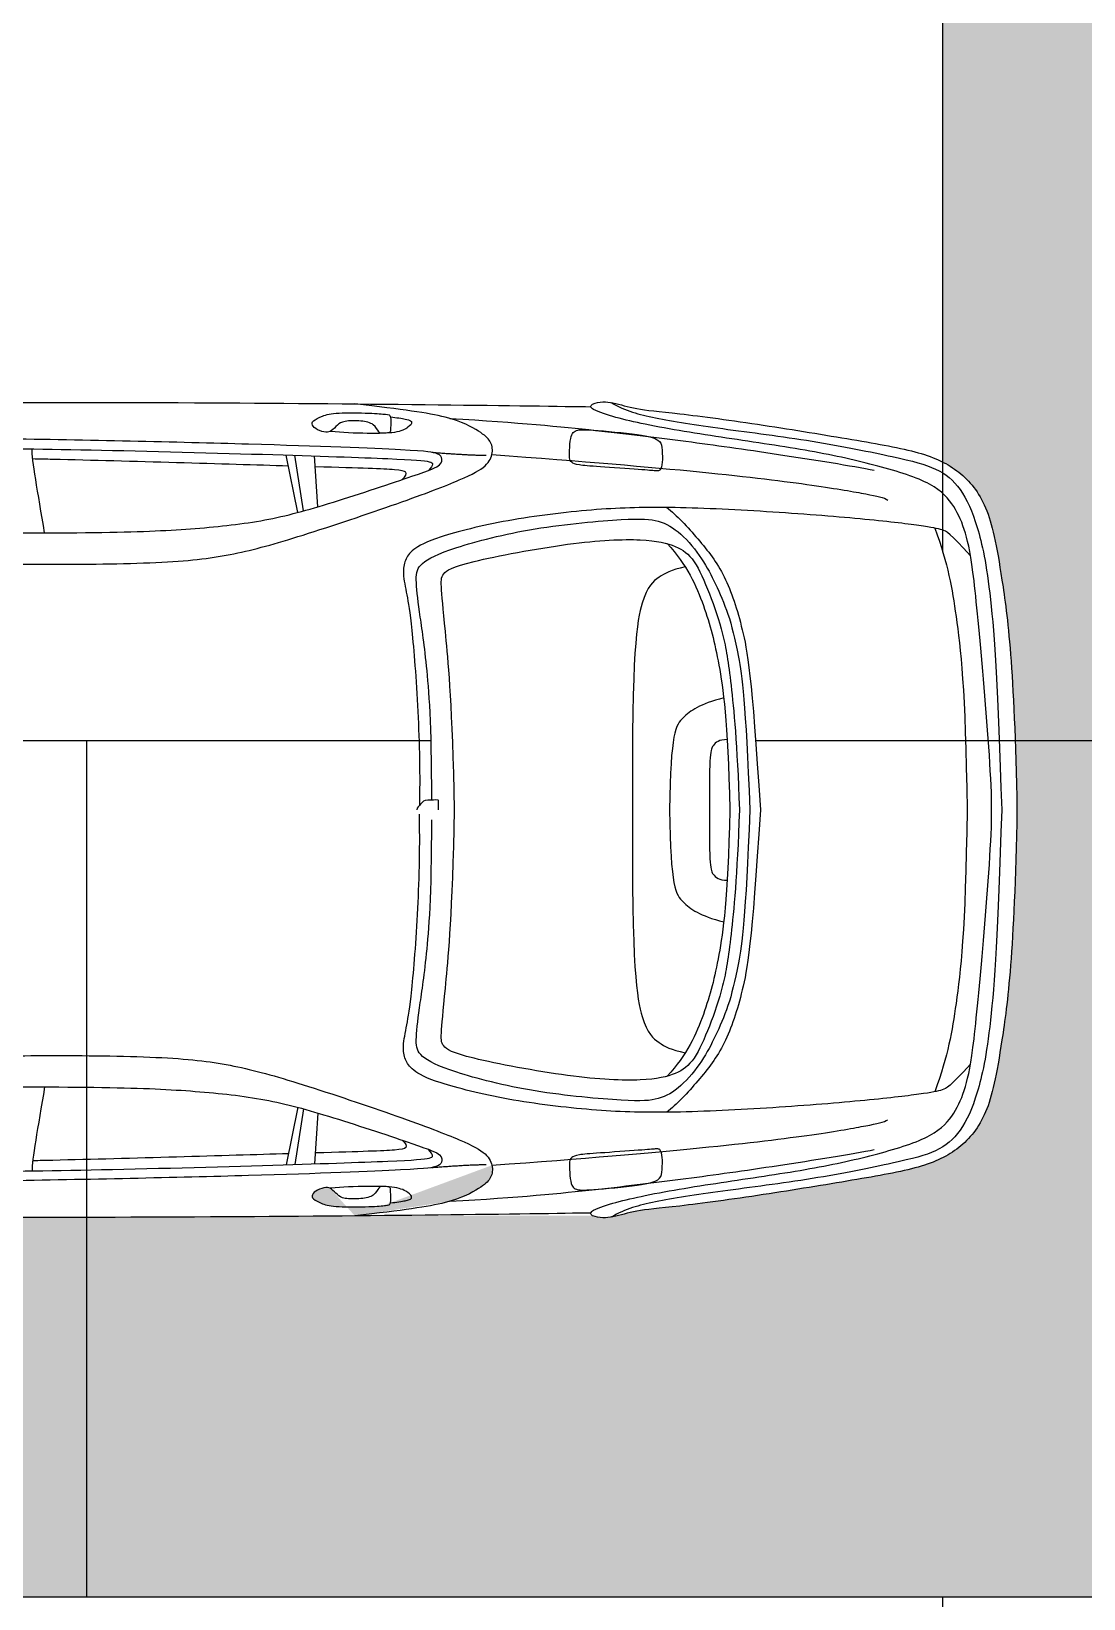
# Model space of a CAD drawing. Header units: metres. Extents: x 1203 to 2640, y 535 to 1122.
# Drawn here: x 1237.357 to 1239.854, y 627.883 to 631.604 of the extents above; entities that cross this region are included whole.
import ezdxf

# ---------------------------------------------------------------- set-up
doc = ezdxf.new("R2010")
doc.units = ezdxf.units.M
doc.layers.add('car', color=253, linetype='Continuous')
doc.layers.add('line work', color=7, linetype='Continuous')
picture_1 = doc.add_image_def('image1.png', size_in_pixel=(941, 730))

msp = doc.modelspace()

# ---------------------------------------------------------------- hatches: boundary and pattern name
at = {"layer": 'line work', "lineweight": -3}
h = msp.add_hatch(color=9, dxfattribs=at)
h.dxf.hatch_style = 1
edge = h.paths.add_edge_path()
edge.add_line((1241.875830138134, 631.952), (1239.52, 631.952))
edge.add_line((1239.52, 631.952), (1239.52, 630.5811037958509))
edge.add_spline(control_points=[(1239.52, 630.5811037958508), (1239.533895094573, 630.5740443751124), (1239.573887963809, 630.548359146261), (1239.627586320104, 630.4836268811379), (1239.655513659077, 630.3456827522738), (1239.683964660208, 630.1387098918722), (1239.691714330888, 629.92)], knot_values=[72.75206418572367, 72.75206418572367, 72.75206418572367, 72.75206418572367, 73.20240906743109, 74.20240906743109, 75.20240906743109, 76.02147153366198, 76.02147153366198, 76.02147153366198, 76.02147153366198], degree=3, periodic=0)
edge.add_line((1239.691714330888, 629.92), (1242.693212608075, 629.92))
edge.add_line((1242.693212608075, 629.92), (1241.875830138134, 631.952))
h = msp.add_hatch(color=9, dxfattribs=at)
h.dxf.hatch_style = 1
edge = h.paths.add_edge_path()
edge.add_spline(control_points=[(1237.488, 628.7883546694051), (1237.406576868706, 628.7882779997292), (1237.327709633449, 628.7883538605317), (1237.251924226601, 628.7885587238148)], knot_values=[60.91851922691811, 60.91851922691811, 60.91851922691811, 60.91851922691811, 61.12879837252057, 61.12879837252057, 61.12879837252057, 61.12879837252057], degree=3, periodic=0)
edge.add_spline(control_points=[(1237.251924226602, 628.7885587238148), (1237.265441622725, 628.8276860971456), (1237.27444762748, 628.8474993076063), (1237.276200044193, 628.8658263555126), (1237.276636961816, 628.8744413625877), (1237.276647226318, 628.8746483788602)], knot_values=[6.975325990270537, 6.975325990270537, 6.975325990270537, 6.975325990270537, 7.975325990270537, 8.975325990270537, 9, 9, 9, 9], degree=3, periodic=0)
edge.add_spline(control_points=[(1237.251924226601, 628.7885587238148), (1237.055609207524, 628.7890894030181), (1236.735895488127, 628.7916311484355), (1236.514998169421, 628.7956860973171), (1236.429150076824, 628.7975849117624)], knot_values=[59.92697161118996, 59.92697161118996, 59.92697161118996, 59.92697161118996, 60.47168010056492, 60.91851922691811, 60.91851922691811, 60.91851922691811, 60.91851922691811], degree=3, periodic=0)
edge.add_spline(control_points=[(1237.032492408167, 628.8390721706362), (1237.029440935156, 628.8407380460048), (1237.022420383466, 628.8418492172918), (1236.999872411699, 628.8361648546614), (1236.988128787106, 628.823185059059), (1236.988952901113, 628.8147378904924), (1237.013058235803, 628.80175809489), (1237.043344425541, 628.7941350403299), (1237.132554766745, 628.7951651828381), (1237.167876496645, 628.7990444479716), (1237.174110273214, 628.7987716116023), (1237.175373688319, 628.8044639094767)], knot_values=[1.027034887992796, 1.027034887992796, 1.027034887992796, 1.027034887992796, 1.786052492662998, 2.786052492662998, 3.786052492662998, 4.786052492662998, 5.786052492662998, 6.786052492662998, 7.786052492662998, 8.786052492662998, 9.759017604670202, 9.759017604670202, 9.759017604670202, 9.759017604670202], degree=3, periodic=0)
edge.add_spline(control_points=[(1237.251924226601, 628.7885587238148), (1237.055609207524, 628.7890894030181), (1236.735895488127, 628.7916311484355), (1236.514998169421, 628.7956860973171), (1236.429150076824, 628.7975849117624)], knot_values=[59.92697161118996, 59.92697161118996, 59.92697161118996, 59.92697161118996, 60.47168010056492, 60.91851922691811, 60.91851922691811, 60.91851922691811, 60.91851922691811], degree=3, periodic=0)
edge.add_spline(control_points=[(1236.429150076824, 628.7975849117624), (1236.431584952109, 628.7921146413302), (1236.441894148806, 628.7696903427058), (1236.465636086808, 628.726658080078), (1236.48813103962, 628.6826254064873), (1236.480473183344, 628.6687455419858), (1236.446491446116, 628.6596518376573), (1236.406287700664, 628.6692241580031), (1236.361776411056, 628.7046417432827), (1236.32205128162, 628.7649473614612), (1236.309438985298, 628.7868334050797), (1236.302811303144, 628.7980459935873), (1236.301295618238, 628.8006801259991)], knot_values=[51.27657768592105, 51.27657768592105, 51.27657768592105, 51.27657768592105, 51.60183071469227, 52.60183071469228, 53.6018307146923, 54.60183071469231, 55.60183071469233, 56.60183071469233, 57.60183071469235, 58.60183071469236, 59.60183071469238, 59.92697161118996, 59.92697161118996, 59.92697161118996, 59.92697161118996], degree=3, periodic=0)
edge.add_spline(control_points=[(1236.312110391196, 628.8136210345759), (1236.307070564534, 628.8211161614066), (1236.298283174457, 628.8332634359255), (1236.295957100613, 628.8472198789897), (1236.297120137535, 628.8584625692358), (1236.311851938547, 628.8588502482099), (1236.34596768826, 628.8572995323137), (1236.370779142596, 628.8402416574577), (1236.387061659504, 628.8146548451732), (1236.413036150763, 628.7568906780465), (1236.441724394839, 628.7061047324518), (1236.450253332267, 628.6809055991415), (1236.450935885987, 628.6629290529719), (1236.426992593827, 628.6735396986354), (1236.370779142596, 628.716959743724), (1236.328522134429, 628.788292674941), (1236.317150217859, 628.8061259077452), (1236.312110391196, 628.8136210345759)], knot_values=[0, 0, 0, 0, 1, 2, 3, 4, 5, 6, 7, 8, 9, 10, 11, 12, 13, 14, 15, 15, 15, 15], degree=3, periodic=0)
edge.add_spline(control_points=[(1236.429150076824, 628.7975849117624), (1236.431584952109, 628.7921146413302), (1236.441894148806, 628.7696903427058), (1236.465636086808, 628.726658080078), (1236.48813103962, 628.6826254064873), (1236.480473183344, 628.6687455419858), (1236.446491446116, 628.6596518376573), (1236.406287700664, 628.6692241580031), (1236.361776411056, 628.7046417432827), (1236.32205128162, 628.7649473614612), (1236.309438985298, 628.7868334050797), (1236.302811303144, 628.7980459935873), (1236.301295618238, 628.8006801259991)], knot_values=[51.27657768592105, 51.27657768592105, 51.27657768592105, 51.27657768592105, 51.60183071469227, 52.60183071469228, 53.6018307146923, 54.60183071469231, 55.60183071469233, 56.60183071469233, 57.60183071469235, 58.60183071469236, 59.60183071469238, 59.92697161118996, 59.92697161118996, 59.92697161118996, 59.92697161118996], degree=3, periodic=0)
edge.add_spline(control_points=[(1236.301295618238, 628.8006801259991), (1236.250313137868, 628.8020134176406), (1236.05718855174, 628.8075009880073), (1235.847351209349, 628.812763395405), (1235.781239009688, 628.8136148472183), (1235.732512229365, 628.8164023242856)], knot_values=[49.35045489229432, 49.35045489229432, 49.35045489229432, 49.35045489229432, 49.66280994545331, 50.66280994545331, 51.27657768592104, 51.27657768592104, 51.27657768592104, 51.27657768592104], degree=3, periodic=0)
edge.add_spline(control_points=[(1235.732512229365, 628.8164023242856), (1235.717603322046, 628.8008606388655), (1235.598059953269, 628.7901821576612), (1235.190373373666, 628.8055187635174), (1235.079660443515, 628.8122850584934), (1235.033473265309, 628.8173737034666)], knot_values=[46.56338830399312, 46.56338830399312, 46.56338830399312, 46.56338830399312, 47.50235146407741, 48.50235146407742, 49.35045489229432, 49.35045489229432, 49.35045489229432, 49.35045489229432], degree=3, periodic=0)
edge.add_spline(control_points=[(1235.033473265309, 628.8173737034666), (1235.025201073739, 628.818285087268), (1234.963593236715, 628.8256790130323), (1234.846524280421, 628.8479942099798), (1234.732953535251, 628.8776213608937), (1234.705392677259, 628.8925786211491), (1234.697303378677, 628.8980395401968), (1234.697303378622, 628.8980395402133), (1234.697303378567, 628.8980395402298), (1234.697303378511, 628.8980395402463)], knot_values=[43.83225372479841, 43.83225372479841, 43.83225372479841, 43.83225372479841, 43.98415029658152, 44.98415029658153, 45.98415029658155, 46.56338830119915, 46.56338830119915, 46.56338830119915, 46.56338830399312, 46.56338830399312, 46.56338830399312, 46.56338830399312], degree=3, periodic=0)
edge.add_spline(control_points=[(1234.697303378677, 628.8980395401968), (1234.691427263185, 628.9020063848733), (1234.675184062644, 628.9153561771033), (1234.650600175007, 628.9337940928316), (1234.625097531967, 628.9696530975506), (1234.618680876465, 628.9794082086612)], knot_values=[6.669698411456666, 6.669698411456666, 6.669698411456666, 6.669698411456666, 7.090460406839064, 8.090460406839064, 8.4207619953824, 8.4207619953824, 8.4207619953824, 8.4207619953824], degree=3, periodic=0)
edge.add_spline(control_points=[(1234.697303378511, 628.8980395402463), (1234.677501516531, 628.9039268844166), (1234.630785727062, 628.9297369142612), (1234.600059760549, 628.9645990685746), (1234.564606722231, 629.0313689574064), (1234.529153683913, 629.1318192326402), (1234.494291529567, 629.2872217172666), (1234.47715589438, 629.3551733740424), (1234.482926301627, 629.4032530852705)], knot_values=[37.83225372759237, 37.83225372759237, 37.83225372759237, 37.83225372759237, 38.83225372479841, 39.83225372479841, 40.83225372479841, 41.83225372479841, 42.83225372479841, 43.83225372479841, 43.83225372479841, 43.83225372479841, 43.83225372479841], degree=3, periodic=0)
edge.add_spline(control_points=[(1234.482926301627, 629.4032530852705), (1234.480488415538, 629.4070282250151), (1234.473724882663, 629.4208087149802), (1234.466063657052, 629.4625972183137), (1234.44444924564, 629.7555844996702)], knot_values=[36.28556332597728, 36.28556332597728, 36.28556332597728, 36.28556332597728, 36.83225372759237, 37.83225372759237, 37.83225372759237, 37.83225372759237, 37.83225372759237], degree=3, periodic=0)
edge.add_spline(control_points=[(1234.44444924564, 629.7555844996702), (1234.449474328551, 629.8237004132894), (1234.453598870366, 629.877440557671), (1234.457027520314, 629.9199999999819)], knot_values=[36.05307571319163, 36.05307571319163, 36.05307571319163, 36.05307571319163, 36.28556332597728, 36.28556332597728, 36.28556332597728, 36.28556332597728], degree=3, periodic=0)
edge.add_line((1234.456786574646, 629.92), (1233.424, 629.92))
edge.add_line((1233.424, 629.92), (1233.424, 627.888))
edge.add_line((1233.424, 627.888), (1237.488, 627.888))
edge.add_line((1237.488, 627.888), (1237.488, 628.7883546694051))
h = msp.add_hatch(color=8, dxfattribs=at)
h.dxf.hatch_style = 1
edge = h.paths.add_edge_path()
edge.add_line((1241.552, 629.92), (1239.692365983914, 629.92))
edge.add_spline(control_points=[(1239.691714330888, 629.92), (1239.693426295919, 629.8716852131823), (1239.694891289239, 629.8172451482061), (1239.696031956241, 629.7555844996702)], knot_values=[72.57112665195456, 72.57112665195456, 72.57112665195456, 72.57112665195456, 72.75206418572367, 72.75206418572367, 72.75206418572367, 72.75206418572367], degree=3, periodic=0)
edge.add_spline(control_points=[(1239.696031956241, 629.7555844996702), (1239.689727752913, 629.4148003226597), (1239.657306135795, 629.1743399957062), (1239.627586320104, 629.0275421182026), (1239.561842485394, 628.9482892763602), (1239.472683038322, 628.9050604535371), (1239.315077955112, 628.8780424392727), (1239.093530238144, 628.841117819778), (1238.873843384882, 628.8114281296504), (1238.787003294704, 628.8052252660663), (1238.754147888126, 628.7925678553349), (1238.733679522031, 628.7889830382553), (1238.732076256583, 628.7887303271355)], knot_values=[63.48713477186189, 63.48713477186189, 63.48713477186189, 63.48713477186189, 64.48713477186189, 65.48713477186189, 66.48713477186189, 67.48713477186189, 68.48713477186189, 69.48713477186189, 70.48713477186189, 71.48713477186189, 72.48713477186189, 72.57112665195456, 72.57112665195456, 72.57112665195456, 72.57112665195456], degree=3, periodic=0)
edge.add_spline(control_points=[(1238.732076256583, 628.7887303271355), (1238.718191767796, 628.7865418157344), (1238.703010015402, 628.7862323280475), (1238.688470870567, 628.7923803750101)], knot_values=[62.75975408799457, 62.75975408799457, 62.75975408799457, 62.75975408799457, 63.4871347718619, 63.4871347718619, 63.4871347718619, 63.4871347718619], degree=3, periodic=0)
edge.add_spline(control_points=[(1238.684848679735, 628.798670525407), (1238.594094435345, 628.7971501479104), (1238.373532746618, 628.7941888288868), (1238.124429472038, 628.7918535409017)], knot_values=[61.64980405992387, 61.64980405992387, 61.64980405992387, 61.64980405992512, 62.2670163743725, 62.2670163743725, 62.2670163743725, 62.2670163743725], degree=3, periodic=0)
edge.add_spline(control_points=[(1238.350029908094, 628.8265282140976), (1238.383933241452, 628.8363416931154), (1238.426432250396, 628.8606999479105), (1238.447608795821, 628.8790529539461), (1238.452270048126, 628.8992517139325), (1238.450241285609, 628.9107432811992), (1238.449942624726, 628.912072233638)], knot_values=[13.87007571378029, 13.87007571378029, 13.87007571378029, 13.87007571378029, 14.77301480314482, 15.77301480314482, 16.77301480314482, 16.90293908936453, 16.90293908936453, 16.90293908936453, 16.90293908936453], degree=3, periodic=0)
edge.add_spline(control_points=[(1238.684848679735, 628.798670525407), (1238.594094435345, 628.7971501479104), (1238.373532746618, 628.7941888288868), (1238.124429472038, 628.7918535409017)], knot_values=[61.64980405992387, 61.64980405992387, 61.64980405992387, 61.64980405992512, 62.2670163743725, 62.2670163743725, 62.2670163743725, 62.2670163743725], degree=3, periodic=0)
edge.add_spline(control_points=[(1238.06617461591, 628.8573093302648), (1238.063123142899, 628.8589752056333), (1238.05610259121, 628.8600863769202), (1238.033554619442, 628.8544020142899), (1238.02181099485, 628.8414222186875), (1238.022635108856, 628.8329750501209), (1238.046740443546, 628.8199952545186), (1238.077026633285, 628.8123721999585), (1238.166236974488, 628.8134023424666), (1238.201558704389, 628.8172816076002), (1238.207792480957, 628.8170087712309), (1238.209055896062, 628.8227010691053)], knot_values=[1.027034887997283, 1.027034887997283, 1.027034887997283, 1.027034887997283, 1.786052492656815, 2.786052492656815, 3.786052492656815, 4.786052492656815, 5.786052492656815, 6.786052492656815, 7.786052492656815, 8.786052492656815, 9.75901760465953, 9.75901760465953, 9.75901760465953, 9.75901760465953], degree=3, periodic=0)
edge.add_spline(control_points=[(1238.124429472038, 628.7918535409017), (1238.01304018385, 628.7908092910145), (1237.791992010109, 628.7890743131506), (1237.582872337001, 628.7884440031264), (1237.488, 628.7883546694051)], knot_values=[61.12879837252058, 61.12879837252058, 61.12879837252058, 61.12879837252058, 61.40479169490129, 61.64980405992387, 61.64980405992387, 61.64980405992387, 61.64980405992387], degree=3, periodic=0)
edge.add_line((1237.488, 628.7883546694051), (1237.488, 627.888))
edge.add_line((1237.488, 627.888), (1241.552, 627.888))
edge.add_line((1241.552, 627.888), (1241.552, 629.92))

# ---------------------------------------------------------------- linework, layer by layer
at = {"layer": 'car'}
for points in [[(1237.98877913515, 630.4615193261518), (1237.961126970574, 630.5978328088547)], [(1238.002583028365, 630.4652608209066), (1237.982021026946, 630.5971716987399)], [(1238.036800400778, 630.4750947606524), (1238.028749772913, 630.5956512742937)], [(1237.98877913515, 629.0496496731888), (1237.961126970574, 628.9133361904859)], [(1238.002583028365, 629.0459081784339), (1237.982021026946, 628.9139973006007)], [(1238.036800400778, 629.0360742386881), (1238.028749772913, 628.9155177250468)]]:
    msp.add_lwpolyline(points, dxfattribs=at)
for points, knots in [([(1238.688470870567, 630.7187886243304), (1238.685724870454, 630.7167482217076), (1238.68451747351, 630.7146515049086), (1238.684848679735, 630.7124984739336), (1238.553512669812, 630.7146987050667), (1237.698929195814, 630.72575849844), (1236.837325487384, 630.7213997723827), (1236.514998169421, 630.7154829020234), (1236.429150076824, 630.7135840875782), (1236.431584952109, 630.7190543580103), (1236.441894148806, 630.7414786566347), (1236.465636086808, 630.7845109192626), (1236.48813103962, 630.8285435928532), (1236.480473183344, 630.8424234573547), (1236.446491446116, 630.8515171616832), (1236.406287700664, 630.8419448413374), (1236.361776411056, 630.806527256058), (1236.32205128162, 630.7462216378794), (1236.309438985298, 630.7243355942608), (1236.302811303144, 630.7131230057532), (1236.301295618238, 630.7104888733415), (1236.250313137868, 630.7091555817), (1236.05718855174, 630.7036680113334), (1235.847351209349, 630.6984056039355), (1235.781239009688, 630.6975541521222), (1235.732512229365, 630.6947666750549), (1235.717603322046, 630.710308360475), (1235.598059953269, 630.7209868416793), (1235.16815424404, 630.704814382865), (1235.009732342317, 630.6942848304847), (1234.846524280421, 630.6631747893608), (1234.732953535251, 630.6335476384468), (1234.705392677259, 630.6185903781915), (1234.697303378677, 630.6131294591438), (1234.677501516662, 630.6072421149962), (1234.630785727091, 630.5814320851118), (1234.600059760549, 630.546569930766), (1234.564606722231, 630.4798000419341), (1234.529153683913, 630.3793497667004), (1234.494291529567, 630.2239472820739), (1234.47715589438, 630.1559956252983), (1234.482926301627, 630.1079159140701), (1234.480488415538, 630.1041407743255), (1234.473724882663, 630.0903602843604), (1234.466063657052, 630.0485717810268), (1234.44444924564, 629.7555844996702), (1234.466063657052, 629.4625972183137), (1234.473724882663, 629.4208087149802), (1234.480488415538, 629.4070282250151), (1234.482926301627, 629.4032530852705), (1234.47715589438, 629.3551733740424), (1234.494291529567, 629.2872217172666), (1234.529153683913, 629.1318192326402), (1234.564606722231, 629.0313689574064), (1234.600059760549, 628.9645990685746), (1234.630785727091, 628.9297369142287), (1234.677501516662, 628.9039268843443), (1234.697303378677, 628.8980395401968), (1234.705392677259, 628.8925786211491), (1234.732953535251, 628.8776213608937), (1234.846524280421, 628.8479942099798), (1235.009732342317, 628.816884168856), (1235.16815424404, 628.8063546164756), (1235.598059953269, 628.7901821576612), (1235.717603322046, 628.8008606388655), (1235.732512229365, 628.8164023242856), (1235.781239009688, 628.8136148472183), (1235.847351209349, 628.812763395405), (1236.05718855174, 628.8075009880073), (1236.250313137868, 628.8020134176406), (1236.301295618238, 628.8006801259991), (1236.302811303144, 628.7980459935873), (1236.309438985298, 628.7868334050797), (1236.32205128162, 628.7649473614612), (1236.361776411056, 628.7046417432827), (1236.406287700664, 628.6692241580031), (1236.446491446116, 628.6596518376573), (1236.480473183344, 628.6687455419858), (1236.48813103962, 628.6826254064873), (1236.465636086808, 628.726658080078), (1236.441894148806, 628.7696903427058), (1236.431584952109, 628.7921146413302), (1236.429150076824, 628.7975849117624), (1236.514998169421, 628.7956860973171), (1236.837325487384, 628.7897692269578), (1237.698929195814, 628.7854105009005), (1238.553512669812, 628.7964702942738), (1238.684848679735, 628.798670525407), (1238.68451747351, 628.7965174944318), (1238.685724870454, 628.7944207776329), (1238.688470870567, 628.7923803750101), (1238.704688875092, 628.7855224026471), (1238.742680286771, 628.7881500089117), (1238.787003294704, 628.8052252660663), (1238.873843384882, 628.8114281296504), (1239.093530238144, 628.841117819778), (1239.315077955112, 628.8780424392727), (1239.472683038322, 628.9050604535371), (1239.561842485394, 628.9482892763602), (1239.627586320104, 629.0275421182026), (1239.657306135795, 629.1743399957062), (1239.689727752913, 629.4148003226597), (1239.696031956241, 629.7555844996702), (1239.689727752913, 630.0963686766808), (1239.657306135795, 630.3368290036344), (1239.627586320104, 630.4836268811379), (1239.561842485394, 630.5628797229803), (1239.472683038322, 630.6061085458034), (1239.315077955112, 630.6331265600678), (1239.093530238144, 630.6700511795625), (1238.873843384882, 630.6997408696902), (1238.787003294704, 630.7059437332745), (1238.742680286771, 630.7230189904288), (1238.704688875092, 630.7256465966935), (1238.688470870567, 630.7187886243304)], [9.811372563959978, 9.811372563959978, 9.811372563959978, 9.811372563959978, 10.30411027758206, 10.30411027758206, 10.30411027758206, 11.1973159144114, 12.1973159144114, 12.64415504076459, 12.64415504076459, 12.64415504076459, 12.96940806953581, 13.96940806953583, 14.96940806953584, 15.96940806953585, 16.96940806953587, 17.96940806953588, 18.96940806953589, 19.9694080695359, 20.96940806953592, 21.2945489660335, 21.2945489660335, 21.2945489660335, 21.6069040191925, 22.6069040191925, 23.22067175966023, 23.22067175966023, 23.22067175966023, 24.15963491974452, 25.15963491974453, 26.15963491974454, 27.15963491974455, 28.15963491974457, 28.73887292436218, 28.73887292436218, 28.73887292436218, 29.73887292436218, 30.73887292436218, 31.73887292436218, 32.73887292436218, 33.73887292436218, 34.73887292436218, 34.73887292436218, 34.73887292436218, 35.28556332597728, 36.28556332597728, 36.28556332597728, 36.28556332597728, 37.28556332597728, 37.83225372759237, 37.83225372759237, 37.83225372759237, 38.83225372759237, 39.83225372759237, 40.83225372759237, 41.83225372759237, 42.83225372759237, 43.83225372759237, 43.83225372759237, 43.83225372759237, 44.41149173220998, 45.41149173221, 46.41149173221001, 47.41149173221002, 48.41149173221004, 49.35045489229432, 49.35045489229432, 49.35045489229432, 49.96422263276205, 50.96422263276205, 51.27657768592105, 51.27657768592105, 51.27657768592105, 51.60171858241863, 52.60171858241865, 53.60171858241866, 54.60171858241868, 55.60171858241868, 56.6017185824187, 57.60171858241871, 58.60171858241873, 59.60171858241874, 59.92697161118996, 59.92697161118996, 59.92697161118996, 60.37381073754315, 61.37381073754315, 62.2670163743725, 62.2670163743725, 62.2670163743725, 62.75975408799457, 62.75975408799457, 62.75975408799457, 63.57112665195455, 64.57112665195456, 65.57112665195456, 66.57112665195456, 67.57112665195456, 68.57112665195456, 69.57112665195456, 70.57112665195456, 71.57112665195456, 72.57112665195456, 72.57112665195456, 72.57112665195456, 73.57112665195456, 74.57112665195456, 75.57112665195456, 76.57112665195456, 77.57112665195456, 78.57112665195456, 79.57112665195456, 80.57112665195456, 81.57112665195456, 82.38249921591454, 82.38249921591454, 82.38249921591454, 82.38249921591454]), ([(1238.732076256584, 630.7224386722049), (1238.768273637233, 630.7023174047094), (1238.825707559308, 630.6860444601216), (1238.987109048171, 630.6608950522507), (1239.213249827565, 630.6331745696153), (1239.419694474559, 630.5908643592772), (1239.507962327162, 630.5682502813379), (1239.564132778817, 630.5230221254591), (1239.602795557229, 630.4347542728572), (1239.634163471791, 630.292504427755), (1239.650941658649, 630.0466675159628), (1239.659695495271, 629.7555844996702), (1239.650941658649, 629.4645014833777), (1239.634163471791, 629.2186645715855), (1239.602795557229, 629.0764147264833), (1239.564132778817, 628.9881468738814), (1239.507962327162, 628.9429187180026), (1239.419694474559, 628.9203046400634), (1239.213249827565, 628.8779944297253), (1238.987109048171, 628.8502739470898), (1238.825707559308, 628.825124539219), (1238.768273637233, 628.8088515946312), (1238.732076256584, 628.7887303271356)], [0, 0, 0, 0, 1, 2, 3, 4, 5, 6, 7, 8, 9, 9, 9, 10, 11, 12, 13, 14, 15, 16, 17, 18, 18, 18, 18]), ([(1238.209055896062, 630.6884679302354), (1238.223668485998, 630.6867727054184), (1238.254828993794, 630.6822255620308), (1238.261797682861, 630.6754816693843), (1238.254166997616, 630.6642899976912), (1238.22440732516, 630.6492829833753), (1238.160563925273, 630.6487742710257), (1238.090153099824, 630.6508502658793), (1238.067053466187, 630.6537444686393), (1238.066174615909, 630.6538596690756)], [0.3486420565506791, 0.3486420565506791, 0.3486420565506791, 0.3486420565506791, 1, 2, 3, 4, 5, 6, 6.040440786243163, 6.040440786243163, 6.040440786243163, 6.040440786243163]), ([(1238.684848679735, 628.798670525407), (1238.685189649023, 628.8008870219018), (1238.687161266093, 628.8031632014834), (1238.690763530948, 628.8054990641518), (1238.719421335009, 628.8185865600234), (1238.815319366983, 628.8433028297075), (1239.005104012815, 628.8732577430085), (1239.21300763258, 628.9031666847992), (1239.369117719, 628.938182031286), (1239.503343213866, 628.9804922416241), (1239.54930085613, 629.0352037205096), (1239.57483287961, 629.0935626313208), (1239.593070039238, 629.1825599703079), (1239.617143089948, 629.448822500884), (1239.636430535111, 629.691531716569), (1239.635839651139, 629.7555844996702), (1239.636430535111, 629.8196372827715), (1239.617143089948, 630.0623464984566), (1239.593070039238, 630.3286090290327), (1239.57483287961, 630.4176063680197), (1239.54930085613, 630.4759652788309), (1239.503343213866, 630.5306767577164), (1239.369117719, 630.5729869680545), (1239.21300763258, 630.6080023145413), (1239.005104012815, 630.637911256332), (1238.815319366983, 630.667866169633), (1238.719421335009, 630.6925824393172), (1238.690763530948, 630.7056699351886), (1238.687161266093, 630.708005797857), (1238.685189649023, 630.7102819774387), (1238.684848679735, 630.7124984739336)], [0, 0, 0, 0, 0.5072622863779213, 0.5072622863779213, 0.5072622863779213, 1.359712483094974, 2.359712483094974, 3.359712483094974, 4.359712483094975, 5.359712483094975, 6.359712483094975, 7.359712483094975, 8.359712483094974, 9.359712483094974, 10.35971248309497, 10.35971248309497, 10.35971248309497, 11.35971248309497, 12.35971248309497, 13.35971248309497, 14.35971248309497, 15.35971248309497, 16.35971248309497, 17.35971248309497, 18.35971248309497, 19.35971248309497, 20.21216267981202, 20.21216267981202, 20.21216267981202, 20.71942496618995, 20.71942496618995, 20.71942496618995, 20.71942496618995]), ([(1237.966424108378, 630.5717201585982), (1237.818721946871, 630.5761100893296), (1237.573014489837, 630.583681065646), (1237.375734203531, 630.5881412583329), (1237.359904655819, 630.5884829185653)], [2.031076658592302, 2.031076658592302, 2.031076658592302, 2.031076658592302, 3, 3.084545976804586, 3.084545976804586, 3.084545976804586, 3.084545976804586]), ([(1238.236990508, 630.539577869624), (1238.252598815925, 630.5569001037331), (1238.247206011383, 630.5636411094107), (1238.141666106768, 630.5665844020236), (1238.03047381097, 630.5698341553083)], [0, 0, 0, 0, 1, 1.877916167727671, 1.877916167727671, 1.877916167727671, 1.877916167727671]), ([(1239.585658527784, 630.3589744734518), (1239.535848391913, 630.4133170954333), (1239.522258060558, 630.4204077030969), (1239.479714414577, 630.4292709626762), (1239.339674913221, 630.4458157138913), (1239.102730440464, 630.4647240009941), (1238.858104476071, 630.4759507964613), (1238.694429615837, 630.4706328407137), (1238.482302269902, 630.4452248299193), (1238.308582382145, 630.4009085320221), (1238.2589481285, 630.3731369853397), (1238.242994261257, 630.3489107424894), (1238.237085421538, 630.3187756599191), (1238.247721333033, 630.2673687543584), (1238.258427992811, 630.206309328534), (1238.275924906967, 630.0007205871979), (1238.279383338378, 629.8334311636231), (1238.277630562716, 629.7659760279553)], [0, 0, 0, 0, 1, 2, 3, 4, 5, 6, 7, 8, 9, 10, 11, 12, 13, 14, 14.95063561460222, 14.95063561460222, 14.95063561460222, 14.95063561460222]), ([(1238.864568546202, 630.4732857716849), (1238.887988911935, 630.455676236049), (1238.941124339988, 630.3980378056182), (1239.005066973748, 630.3160831623493), (1239.045593995144, 630.1890984953064), (1239.06630780608, 630.0801258377732), (1239.087021617016, 629.7555844996702), (1239.06630780608, 629.4310431615673), (1239.045593995144, 629.3220705040341), (1239.005066973748, 629.1950858369912), (1238.941124339988, 629.1131311937224), (1238.887988911935, 629.0554927632917), (1238.864568546202, 629.0378832276556)], [0, 0, 0, 0, 1, 2, 3, 4, 4, 4, 5, 6, 7, 8, 8, 8, 8]), ([(1238.307209215928, 629.7789637311516), (1238.306742592601, 629.964820815246), (1238.294393603842, 630.1186255735585), (1238.276617639695, 630.2315029458912), (1238.26761163494, 630.3098551872581), (1238.274816438744, 630.339575002949), (1238.344162675356, 630.3755990219681), (1238.545897181864, 630.4278338495461), (1238.786357508818, 630.4485476604823), (1238.845797140199, 630.4449452585803), (1238.898031967777, 630.4161260433649), (1238.951167395831, 630.3503822086548), (1238.979986611046, 630.2936443786994), (1239.011507627688, 630.2233975416118), (1239.034022639575, 630.1324368935882), (1239.052034649085, 630.0153588317756), (1239.061941254315, 629.7555844996702), (1239.052034649085, 629.4958101675649), (1239.034022639575, 629.3787321057523), (1239.011507627688, 629.2877714577286), (1238.979986611046, 629.2175246206411), (1238.951167395831, 629.1607867906857), (1238.898031967777, 629.0950429559756), (1238.845797140199, 629.0662237407602), (1238.786357508818, 629.0626213388582), (1238.545897181864, 629.0833351497944), (1238.344162675356, 629.1355699773724), (1238.274816438744, 629.1715939963915), (1238.26761163494, 629.2013138120824), (1238.276617639695, 629.2796660534493), (1238.294393603842, 629.3925434257822), (1238.306742592601, 629.5463481840947), (1238.307209215928, 629.732205268189)], [0, 0, 0, 0, 0.960685336757269, 1.960685336757269, 2.960685336757269, 3.960685336757269, 4.960685336757269, 5.960685336757269, 6.960685336757269, 7.960685336757269, 8.960685336757269, 9.960685336757269, 10.96068533675727, 11.96068533675727, 12.96068533675727, 13.96068533675727, 13.96068533675727, 13.96068533675727, 14.96068533675727, 15.96068533675727, 16.96068533675727, 17.96068533675727, 18.96068533675727, 19.96068533675727, 20.96068533675727, 21.96068533675727, 22.96068533675727, 23.96068533675727, 24.96068533675727, 25.96068533675727, 26.96068533675727, 27.92137067351454, 27.92137067351454, 27.92137067351454, 27.92137067351454]), ([(1239.500682647529, 630.4245312576231), (1239.533137539163, 630.3368727782749), (1239.551872546435, 630.2189622311556), (1239.573836637641, 630.0487405243106), (1239.577484069567, 629.7555844996702), (1239.573836637641, 629.4624284750302), (1239.551872546435, 629.2922067681849), (1239.533137539163, 629.1742962210657), (1239.500682647529, 629.0866377417174)], [0, 0, 0, 0, 0.8818112693088045, 1.881811269308804, 1.881811269308804, 1.881811269308804, 2.881811269308804, 3.763622538617609, 3.763622538617609, 3.763622538617609, 3.763622538617609]), ([(1238.36127408439, 629.7555844996702), (1238.355870481537, 629.5039155718441), (1238.338759072503, 629.3282984791254), (1238.328852467273, 629.2202264220676), (1238.328852467273, 629.195009608754), (1238.367578287719, 629.1706933959161), (1238.647665035593, 629.1175579678627), (1238.817878525459, 629.1103531640588), (1238.890096458175, 629.1281952788911), (1238.930300203628, 629.1578694719632), (1238.966196404924, 629.2397128109197), (1239.000656758169, 629.3383077104816), (1239.015972470723, 629.437859842078), (1239.031522724078, 629.5950563107546), (1239.037358615159, 629.7555844996702), (1239.031522724078, 629.916112688586), (1239.015972470723, 630.0733091572627), (1239.000656758169, 630.1728612888589), (1238.966196404924, 630.2714561884208), (1238.930300203628, 630.3532995273774), (1238.890096458175, 630.3829737204495), (1238.817878525459, 630.4008158352817), (1238.647665035593, 630.3936110314779), (1238.367578287719, 630.3404756034246), (1238.328852467273, 630.3161593905866), (1238.328852467273, 630.2909425772731), (1238.338759072503, 630.1828705202153), (1238.355870481537, 630.0072534274964), (1238.36127408439, 629.7555844996702)], [0, 0, 0, 0, 1, 2, 3, 4, 5, 6, 7, 8, 9, 10, 11, 12, 12, 12, 13, 14, 15, 16, 17, 18, 19, 20, 21, 22, 23, 24, 24, 24, 24]), ([(1238.865902349944, 630.3876104851447), (1238.912616443301, 630.3377558191968), (1238.957844599179, 630.2356277252774), (1238.988483027355, 630.113803498959), (1239.008908646139, 629.973742113012), (1239.01474453722, 629.7555844996702), (1239.008908646139, 629.5374268863285), (1238.988483027355, 629.3973655003816), (1238.957844599179, 629.2755412740632), (1238.912616443301, 629.1734131801437), (1238.865902349944, 629.1235585141958)], [0, 0, 0, 0, 1, 2, 3, 3, 3, 4, 5, 6, 6, 6, 6]), ([(1238.908713263836, 630.3321815592882), (1238.874722003136, 630.3249516993459), (1238.845813839725, 630.3093857652017), (1238.805787151926, 630.2760301920357), (1238.781326398271, 630.1337130798609), (1238.783550103149, 629.7555844996702), (1238.781326398271, 629.3774559194798), (1238.805787151926, 629.2351388073048), (1238.845813839725, 629.2017832341388), (1238.874722003136, 629.1862172999946), (1238.908713263836, 629.1789874400523)], [0, 0, 0, 0, 1, 2, 3, 3, 3, 4, 5, 6, 6, 6, 6]), ([(1239.000006052302, 630.0212505929857), (1238.942545001906, 630.0069619018301), (1238.899182756791, 629.9747181811031), (1238.873610150697, 629.9402507554983), (1238.871386445819, 629.7555844996702), (1238.873610150697, 629.5709182438424), (1238.899182756791, 629.5364508182375), (1238.942545001906, 629.5042070975104), (1239.000006052302, 629.4899184063548)], [0, 0, 0, 0, 1, 2, 2, 2, 3, 4, 4, 4, 4]), ([(1239.008020952756, 629.9225388224919), (1238.989422784936, 629.92241700401), (1238.972287149749, 629.909417556627), (1238.965196542085, 629.890509269524), (1238.966378310029, 629.7555844996702), (1238.965196542085, 629.6206597298165), (1238.972287149749, 629.6017514427136), (1238.989422784936, 629.5887519953305), (1239.008020952756, 629.5886301768485)], [0, 0, 0, 0, 1, 2, 2, 2, 3, 4, 4, 4, 4]), ([(1239.585658527784, 629.1521945258886), (1239.535848391913, 629.0978519039072), (1239.522258060558, 629.0907612962437), (1239.479714414577, 629.0818980366641), (1239.339674913221, 629.0653532854494), (1239.102730440464, 629.0464449983465), (1238.858104476071, 629.0352182028792), (1238.694429615837, 629.0405361586268), (1238.482302269902, 629.0659441694213), (1238.308582382145, 629.1102604673185), (1238.2589481285, 629.1380320140008), (1238.242994261257, 629.1622582568514), (1238.237085421538, 629.1923933394213), (1238.247721333033, 629.2438002449823), (1238.258427992811, 629.3048596708066), (1238.275924906967, 629.5104484121429), (1238.279383338378, 629.6777378357174), (1238.277630562716, 629.7451929713852)], [0, 0, 0, 0, 1, 2, 3, 4, 5, 6, 7, 8, 9, 10, 11, 12, 13, 14, 14.95063561460222, 14.95063561460222, 14.95063561460222, 14.95063561460222]), ([(1238.236990508, 628.9715911297164), (1238.252598815925, 628.9542688956074), (1238.247206011383, 628.9475278899298), (1238.141666106768, 628.9445845973169), (1238.03047381097, 628.9413348440322)], [0, 0, 0, 0, 1, 1.877916167727671, 1.877916167727671, 1.877916167727671, 1.877916167727671]), ([(1237.966424108378, 628.9394488407424), (1237.818721946871, 628.9350589100111), (1237.573014489837, 628.9274879336945), (1237.375734203531, 628.9230277410078), (1237.359904655819, 628.9226860807753)], [2.031076658592302, 2.031076658592302, 2.031076658592302, 2.031076658592302, 3, 3.084545976804586, 3.084545976804586, 3.084545976804586, 3.084545976804586]), ([(1238.209055896062, 628.8227010691049), (1238.223668485998, 628.8243962939221), (1238.254828993794, 628.8289434373097), (1238.261797682861, 628.8356873299562), (1238.254166997616, 628.8468790016493), (1238.22440732516, 628.8618860159652), (1238.160563925273, 628.8623947283148), (1238.090153099824, 628.8603187334613), (1238.067053466187, 628.8574245307012), (1238.066174615909, 628.857309330265)], [0.3486420565506791, 0.3486420565506791, 0.3486420565506791, 0.3486420565506791, 1, 2, 3, 4, 5, 6, 6.040440786243163, 6.040440786243163, 6.040440786243163, 6.040440786243163])]:
    msp.add_open_spline(points, degree=3, knots=knots, dxfattribs=at)
for points, degree in [([(1236.06875369388, 630.5715686754279), (1236.216839430063, 630.546766138333), (1236.398481539963, 630.5081033599206), (1236.647965883681, 630.436613694177), (1236.783650351317, 630.4023278340754), (1236.85514001706, 630.3862791336023), (1237.014168049021, 630.3585586509669), (1237.200916563617, 630.3410509777236), (1237.397877887605, 630.3374035457979), (1237.690401928046, 630.3410509777236), (1237.837758177844, 630.3600176237372), (1237.982196482102, 630.40013937492), (1238.243352607982, 630.4876777411367), (1238.38779091224, 630.5431187064074), (1238.439584445585, 630.5715686754279), (1238.454174173288, 630.603666076374), (1238.447608795821, 630.6321160453944), (1238.425724204267, 630.651082691408), (1238.356422997679, 630.6904749562057), (1238.238975689671, 630.7057941702935), (1238.124429472047, 630.7193154584388)], 3), ([(1238.209378077381, 630.6624080029578), (1238.209707917432, 630.6692563951808), (1238.211000180679, 630.6943263021664), (1238.201879905269, 630.693852115343), (1238.166236974488, 630.6977666568739), (1238.077026633285, 630.698796799382), (1238.046740443546, 630.6911737448219), (1238.022635108856, 630.6781939492196), (1238.02181099485, 630.6697467806529), (1238.033554619442, 630.6567669850507), (1238.058072011135, 630.6505861300019), (1238.068327056833, 630.6535876217345), (1238.083413516835, 630.6699528091547), (1238.095981255434, 630.6792240917277), (1238.140895468788, 630.6796361487309), (1238.171387687029, 630.6724251511743), (1238.18172094001, 630.6492275252431), (1238.190552904327, 630.6493935424736), (1238.206879632382, 630.6502618216814), (1238.209021140371, 630.6532359488288), (1238.20904823733, 630.6555596107348), (1238.209378077381, 630.6624080029578)], 3), ([(1238.350029908094, 630.6846407852429), (1238.517437899625, 630.675132003502), (1238.710798770611, 630.655508746793), (1238.908467185751, 630.6315779459286), (1239.117622385307, 630.6019037528564), (1239.305718480103, 630.5722295597844), (1239.35740900997, 630.561700007404)], 3), ([(1236.277049975287, 630.6491721226273), (1236.243949579928, 630.6444023950003), (1236.222239557384, 630.6350980996242), (1236.22185187841, 630.625793804248), (1236.23154385276, 630.6153264719499), (1236.340093965481, 630.5827614381335), (1236.477107781687, 630.5485436684011), (1236.75575722007, 630.4634389138213), (1236.986363651835, 630.4250045085272), (1237.149709874335, 630.4126505925396), (1237.561507073915, 630.4126505925396), (1237.74956112839, 630.4222591938633), (1237.914280008222, 630.4401037391783), (1238.058409028075, 630.4799108018044), (1238.292582004014, 630.5577639841835), (1238.331737580389, 630.5736588221177), (1238.332512938337, 630.593818128766), (1238.319331853221, 630.6027347451682), (1238.290643609144, 630.6085499297782), (1237.916613946194, 630.623872503725), (1237.274210314849, 630.6375990770443), (1236.899474863232, 630.64171704904), (1236.396734800368, 630.6413699269257)], 3), ([(1238.691367350985, 630.6567585826821), (1238.664858350443, 630.6586128391967), (1238.652615097598, 630.6576995433759), (1238.642313672516, 630.6523428023336), (1238.636132817468, 630.6410112347443), (1238.633660475448, 630.6061924179697), (1238.633660475448, 630.5899161663415), (1238.637368988477, 630.580232826765), (1238.652821126099, 630.5738459432147), (1238.695262997434, 630.5707555156904), (1238.811257043848, 630.562720404127), (1238.841543233587, 630.5600420336058), (1238.84442763261, 630.5600420336058), (1238.851432601665, 630.5629264326287), (1238.855347143196, 630.5853835393057), (1238.853492886681, 630.6185541280672), (1238.849166288147, 630.6338002371874), (1238.811669100852, 630.646574004288), (1238.717876351527, 630.6549043261674), (1238.691367350985, 630.6567585826821)], 3), ([(1236.478670542645, 630.5463320987762), (1236.436971410077, 630.5781252498894), (1236.416424424455, 630.6060381360178), (1236.415649066507, 630.6172808262638), (1236.421464251117, 630.6203822580559), (1236.457130716725, 630.62076993703), (1237.173945131989, 630.6135142096997), (1237.432417468452, 630.6126136092242), (1237.939455536148, 630.5991046020921), (1238.240256094959, 630.5882973963863), (1238.313906485477, 630.5833278883309), (1238.311080305756, 630.5751633691385), (1238.29920159726, 630.5613202719859)], 3), ([(1237.387956917369, 630.4131215658722), (1237.372634346865, 630.5083275516076), (1237.356846288409, 630.5885487268091), (1237.358738372731, 630.6122938916401)], 3), ([(1238.307145880315, 630.6045348890636), (1238.392808852941, 630.5974757268457), (1238.435943382895, 630.5974757268457)], 2), ([(1238.449942624726, 630.5990967657027), (1238.671706087708, 630.5827036275466), (1238.976011333269, 630.5567047327803), (1239.232454977102, 630.5247969982942), (1239.348268235607, 630.5035251753035), (1239.380175970093, 630.497025451612), (1239.389630113644, 630.4911166118923)], 3), ([(1238.32307930416, 629.7555844996702), (1238.32307930416, 629.775755791998), (1238.32307930416, 629.779062422271), (1238.32307930416, 629.779062422271), (1238.285688946458, 629.779062422271), (1238.282891028535, 629.7696512438017), (1238.271445000667, 629.7607487776822), (1238.271445000667, 629.7555844996702)], 3), ([(1236.06875369388, 628.9396003239128), (1236.216839430063, 628.9644028610074), (1236.398481539963, 629.00306563942), (1236.647965883681, 629.0745553051636), (1236.783650351317, 629.1088411652652), (1236.85514001706, 629.1248898657384), (1237.014168049021, 629.1526103483736), (1237.200916563617, 629.170118021617), (1237.397877887605, 629.1737654535426), (1237.690401928046, 629.170118021617), (1237.837758177844, 629.1511513756033), (1237.982196482102, 629.1110296244206), (1238.243352607982, 629.0234912582039), (1238.38779091224, 628.9680502929331), (1238.439584445585, 628.9396003239128), (1238.454174173288, 628.9075029229665), (1238.447608795821, 628.8790529539461), (1238.425724204267, 628.8600863079325), (1238.356422997679, 628.820694043135), (1238.238975689671, 628.805374829047), (1238.124429472047, 628.7918535409018)], 3), ([(1236.277049975287, 628.8619968767133), (1236.243949579928, 628.8667666043401), (1236.222239557384, 628.8760708997163), (1236.22185187841, 628.8853751950925), (1236.23154385276, 628.8958425273906), (1236.340093965481, 628.928407561207), (1236.477107781687, 628.9626253309394), (1236.75575722007, 629.0477300855192), (1236.986363651835, 629.0861644908135), (1237.149709874335, 629.0985184068008), (1237.561507073915, 629.0985184068008), (1237.74956112839, 629.0889098054773), (1237.914280008222, 629.0710652601622), (1238.058409028075, 629.0312581975361), (1238.292582004014, 628.953405015157), (1238.331737580389, 628.9375101772229), (1238.332512938337, 628.9173508705746), (1238.319331853221, 628.9084342541726), (1238.290643609144, 628.9026190695623), (1237.916613946194, 628.8872964956155), (1237.274210314849, 628.8735699222962), (1236.899474863232, 628.8694519503005), (1236.396734800368, 628.8697990724148)], 3), ([(1237.387956917369, 629.0980474334683), (1237.372634346865, 629.0028414477329), (1237.356846288409, 628.9226202725314), (1237.358738372731, 628.8988751077004)], 3), ([(1238.449942624726, 628.9120722336379), (1238.671706087708, 628.928465371794), (1238.976011333269, 628.9544642665603), (1239.232454977102, 628.9863720010463), (1239.348268235607, 629.007643824037), (1239.380175970093, 629.0141435477287), (1239.389630113644, 629.0200523874483)], 3), ([(1236.478670542645, 628.9648369005643), (1236.436971410077, 628.9330437494513), (1236.416424424455, 628.9051308633228), (1236.415649066507, 628.8938881730767), (1236.421464251117, 628.8907867412846), (1236.457130716725, 628.8903990623105), (1237.173945131989, 628.8976547896407), (1237.432417468452, 628.8985553901161), (1237.939455536148, 628.9120643972484), (1238.240256094959, 628.9228716029543), (1238.313906485477, 628.9278411110096), (1238.311080305756, 628.936005630202), (1238.29920159726, 628.9498487273547)], 3), ([(1238.350029908094, 628.8265282140976), (1238.517437899625, 628.8360369958385), (1238.710798770611, 628.8556602525475), (1238.908467185751, 628.8795910534121), (1239.117622385307, 628.9092652464841), (1239.305718480103, 628.9389394395561), (1239.35740900997, 628.9494689919364)], 3), ([(1238.691367350985, 628.8544104166584), (1238.664858350443, 628.8525561601439), (1238.652615097598, 628.8534694559647), (1238.642313672516, 628.8588261970069), (1238.636132817468, 628.8701577645962), (1238.633660475448, 628.9049765813708), (1238.633660475448, 628.9212528329991), (1238.637368988477, 628.9309361725755), (1238.652821126099, 628.9373230561257), (1238.695262997434, 628.9404134836501), (1238.811257043848, 628.9484485952136), (1238.841543233587, 628.9511269657346), (1238.84442763261, 628.9511269657346), (1238.851432601665, 628.9482425667118), (1238.855347143196, 628.9257854600347), (1238.853492886681, 628.8926148712733), (1238.849166288147, 628.8773687621532), (1238.811669100852, 628.8645949950525), (1238.717876351527, 628.8562646731731), (1238.691367350985, 628.8544104166584)], 3), ([(1238.307145880315, 628.9066341102769), (1238.392808852941, 628.9136932724948), (1238.435943382895, 628.9136932724948)], 2), ([(1238.209378077381, 628.8487609963828), (1238.209707917432, 628.8419126041599), (1238.211000180679, 628.8168426971741), (1238.201879905269, 628.8173168839975), (1238.166236974488, 628.8134023424666), (1238.077026633285, 628.8123721999585), (1238.046740443546, 628.8199952545186), (1238.022635108856, 628.8329750501209), (1238.02181099485, 628.8414222186875), (1238.033554619442, 628.8544020142899), (1238.058072011135, 628.8605828693385), (1238.068327056833, 628.857581377606), (1238.083413516835, 628.841216190186), (1238.095981255434, 628.8319449076129), (1238.140895468788, 628.8315328506096), (1238.171387687029, 628.8387438481665), (1238.18172094001, 628.8619414740976), (1238.190552904327, 628.8617754568669), (1238.206879632382, 628.860907177659), (1238.209021140371, 628.8579330505117), (1238.20904823733, 628.8556093886057), (1238.209378077381, 628.8487609963828)], 3)]:
    msp.add_open_spline(points, degree=degree, dxfattribs=at)
at = {"layer": 'line work', "color": 7, "linetype": 'Continuous', "lineweight": -3}
for p, q in [((1239.52, 630.5550556397493), (1239.52, 631.9520000000001)), ((1239.52, 630.4196548452468), (1239.52, 630.5550556397492)), ((1239.52, 630.3673955141479), (1239.52, 630.4196548452468)), ((1233.1926934961, 629.92), (1238.305406765296, 629.92)), ((1237.488, 627.8880000000007), (1237.488, 629.9200000000008)), ((1239.075741865355, 629.92), (1239.654136363022, 629.92)), ((1239.654136363022, 629.92), (1242.693212608075, 629.92)), ((1233.1926934961, 627.888), (1243.510595078016, 627.888)), ((1239.52, 625.8560000000007), (1239.52, 627.8880000000007))]:
    msp.add_line(p, q, dxfattribs=at)

# ---------------------------------------------------------------- pictures from other files: only their frames are drawn
image = msp.add_image(picture_1, insert=(1202.937472373582, 535.4393026118123), size_in_units=(167.27261906233838, 129.765156127))
image.dxf.flags = 6

doc.saveas('drawing.dxf')
